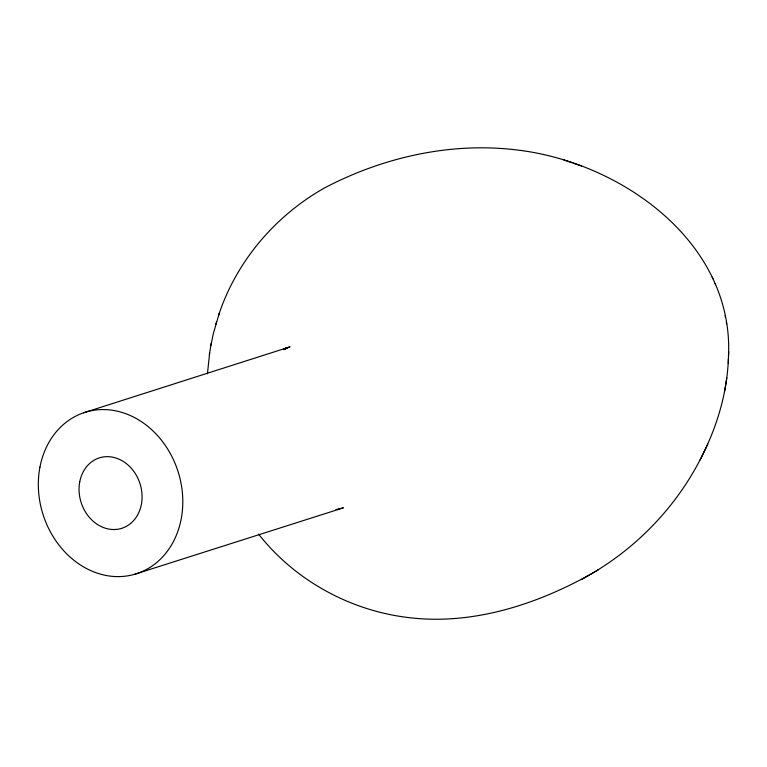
<?xml version="1.0" encoding="UTF-8"?>
<svg xmlns="http://www.w3.org/2000/svg" width="767" height="767" viewBox="0 0 767 767"><rect width="100%" height="100%" fill="white"/><g stroke="black" fill="none" stroke-linecap="round" stroke-linejoin="round"><path stroke-width="1.15" d="M704.183 451.619C718.209 422.598 727.231 390.806 728.41 358.496M728.525 355.936C733.76 241.567 620.254 161.971 516.968 149.987C451.034 141.818 383.155 157.187 324.671 187.857C275.353 215.585 236.159 261.518 218.547 315.477M728.267 363.318L728.65 351.631M207.445 373.797L209.669 352.724M724.585 391.41L726.809 377.901M210.935 345.246L213.293 333.75L219.333 312.994M209.353 354.642L211.27 343.165M215.719 324.518L216.457 322.169M590.494 574.358C639.294 546.094 679.61 503.018 703.933 452.089M700.194 459.874L707.759 444.189M283.761 349.627L286.196 347.997L283.943 349.493M258.613 534.168C294.307 579.593 348.266 609.621 405.446 617.186C469.5 625.977 534.139 605.604 589.698 574.78M581.539 579.545L598.567 569.641M285.18 348.937L288.315 347.336L283.608 349.436L290.07 346.837L83.545 412.809M134.11 574.445L343.415 507.821L335.984 509.547M563.726 159.939L572.278 162.825M573.323 163.218L581.587 165.998M715.084 283.531L715.611 284.672M712.207 277.136L712.965 278.776M725.151 315.563L725.429 317.049M726.282 321.919L726.656 323.942M79.758 481.743A36.969 30.92 72.3 0 0 120.208 528.76A36.969 30.92 72.3 0 0 131.732 468.762A36.969 30.92 72.3 0 0 79.758 481.743M39.951 467.093A84.715 70.852 72.3 0 0 132.662 574.828A84.715 70.852 72.3 0 0 159.076 437.334A84.715 70.852 72.3 0 0 39.951 467.093"/></g></svg>
